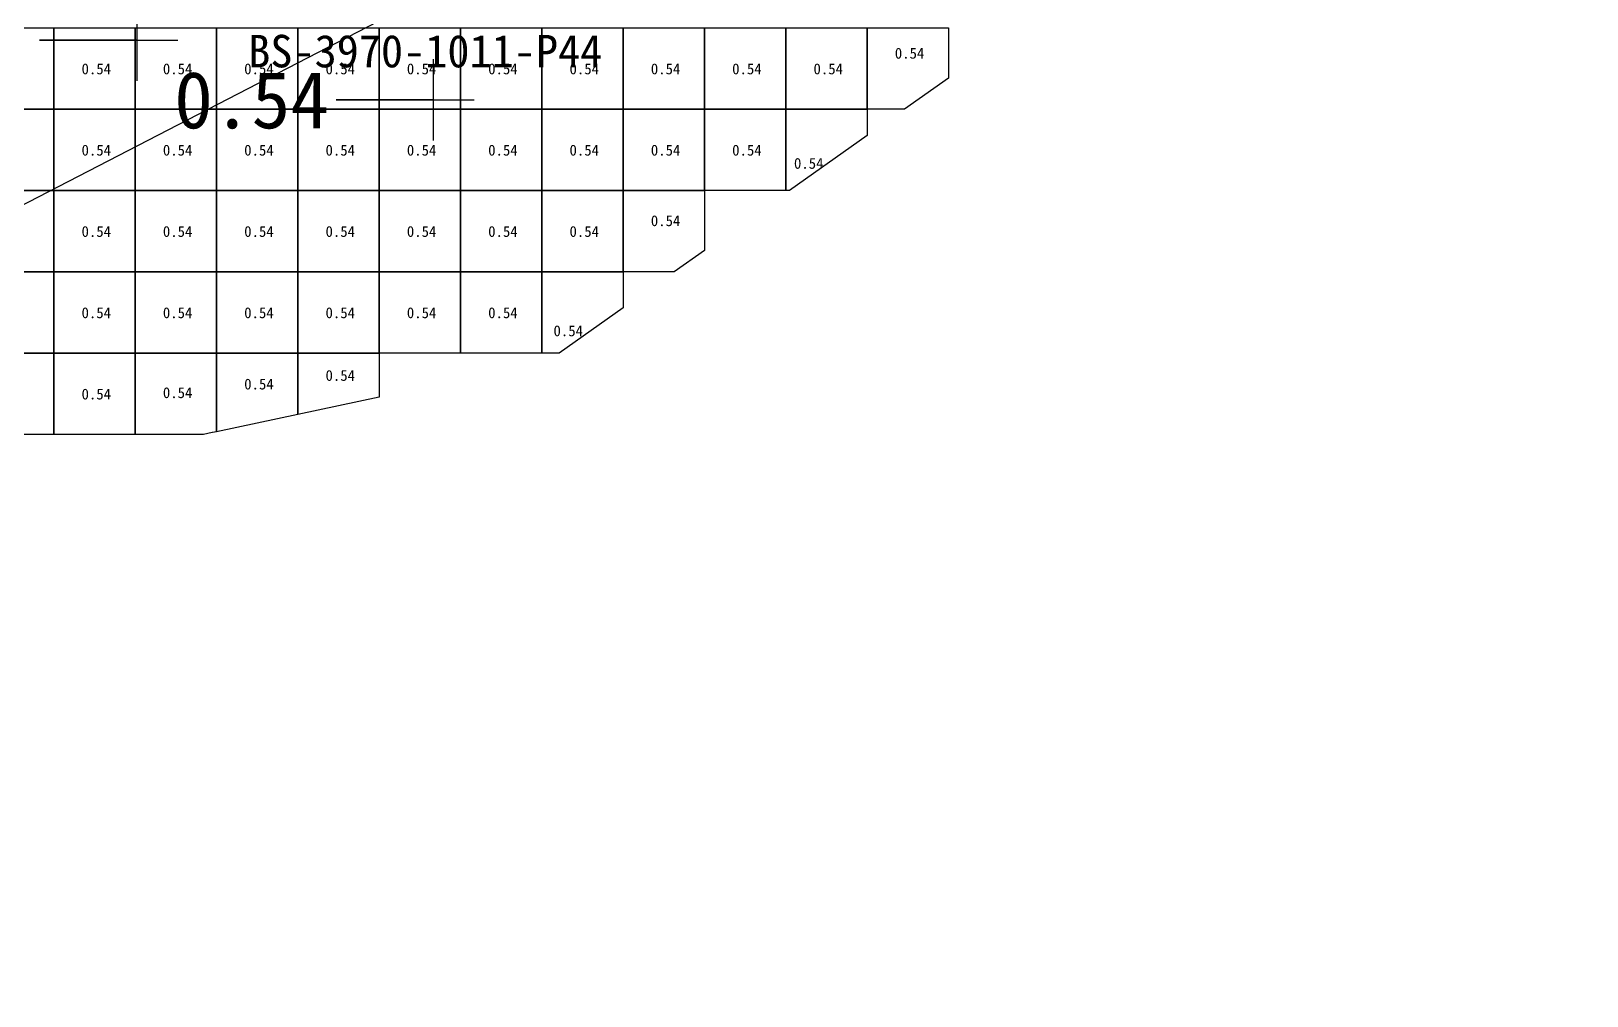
# Model space of a CAD drawing. Header units: metres. Extents: x 469759 to 470079, y 4349683 to 4349817.
# Drawn here: x 469825.09 to 469844.22, y 4349763.6 to 4349775.47 of the extents above; entities that cross this region are included whole.
import ezdxf

# ---------------------------------------------------------------- set-up
doc = ezdxf.new("R2010")
doc.units = ezdxf.units.M
for name, color, linetype in [('0.500-1.000', 4, 'Continuous'), ('点', 7, 'Continuous'), ('爆区方格网', 7, 'Continuous'), ('钻孔', 7, 'Continuous')]:
    doc.layers.add(name, color=color, linetype=linetype)
doc.styles.add('CN_TTF', font='simsunb.ttf')

msp = doc.modelspace()

# ---------------------------------------------------------------- linework, layer by layer
at = {"layer": '0.500-1.000', "color": 4, "lineweight": 30}
msp.add_lwpolyline([(469805.674, 4349763.484), (469811.803, 4349766.383), (469817.208, 4349769.309), (469830.212, 4349776.037), (469828.355, 4349783.26), (469828.126, 4349784.148), (469827.09, 4349788.178), (469827.09, 4349788.178), (469830.39, 4349787.295), (469832.714, 4349793.897), (469833.346, 4349795.69), (469833.842, 4349798.189), (469837.499, 4349797.463), (469836.318, 4349791.516), (469835.349, 4349786.629), (469837.253, 4349777.847), (469842.878, 4349781.034), (469847.681, 4349783.943), (469855.547, 4349787.292), (469859.965, 4349786.419), (469865.187, 4349784.317), (469869.485, 4349784.222)], dxfattribs=at)
at = {"layer": '点', "color": 138, "true_color": 0x004c4c}
for p, q in [((469826.396, 4349774.859), (469826.396, 4349775.859)), ((469825.896, 4349775.359), (469826.896, 4349775.359)), ((469830.042, 4349774.124), (469830.042, 4349775.124)), ((469829.542, 4349774.624), (469830.542, 4349774.624))]:
    msp.add_line(p, q, dxfattribs=at)
at = {"layer": '爆区方格网', "color": 4}
for points in [[(469824.373, 4349774.509), (469824.373, 4349775.509), (469825.373, 4349775.509), (469825.373, 4349774.509), (469824.373, 4349774.509)], [(469825.373, 4349774.509), (469825.373, 4349775.509), (469826.373, 4349775.509), (469826.373, 4349774.509), (469825.373, 4349774.509)], [(469826.373, 4349774.509), (469826.373, 4349775.509), (469827.373, 4349775.509), (469827.373, 4349774.509), (469826.373, 4349774.509)], [(469827.373, 4349774.509), (469827.373, 4349775.509), (469828.373, 4349775.509), (469828.373, 4349774.509), (469827.373, 4349774.509)], [(469828.373, 4349774.509), (469828.373, 4349775.509), (469829.373, 4349775.509), (469829.373, 4349774.509), (469828.373, 4349774.509)], [(469829.373, 4349774.509), (469829.373, 4349775.509), (469830.373, 4349775.509), (469830.373, 4349774.509), (469829.373, 4349774.509)], [(469830.373, 4349774.509), (469830.373, 4349775.509), (469831.373, 4349775.509), (469831.373, 4349774.509), (469830.373, 4349774.509)], [(469831.373, 4349774.509), (469831.373, 4349775.509), (469832.373, 4349775.509), (469832.373, 4349774.509), (469831.373, 4349774.509)], [(469832.373, 4349774.509), (469832.373, 4349775.509), (469833.373, 4349775.509), (469833.373, 4349774.509), (469832.373, 4349774.509)], [(469833.373, 4349774.509), (469833.373, 4349775.509), (469834.373, 4349775.509), (469834.373, 4349774.509), (469833.373, 4349774.509)], [(469834.373, 4349774.509), (469834.373, 4349775.509), (469835.373, 4349775.509), (469835.373, 4349774.509), (469834.373, 4349774.509)], [(469835.373, 4349774.509), (469835.373, 4349775.509), (469836.373, 4349775.509), (469836.373, 4349774.892), (469835.831, 4349774.509), (469835.373, 4349774.509)], [(469824.373, 4349773.509), (469824.373, 4349774.509), (469825.373, 4349774.509), (469825.373, 4349773.509), (469824.373, 4349773.509)], [(469825.373, 4349773.509), (469825.373, 4349774.509), (469826.373, 4349774.509), (469826.373, 4349773.509), (469825.373, 4349773.509)], [(469826.373, 4349773.509), (469826.373, 4349774.509), (469827.373, 4349774.509), (469827.373, 4349773.509), (469826.373, 4349773.509)], [(469827.373, 4349773.509), (469827.373, 4349774.509), (469828.373, 4349774.509), (469828.373, 4349773.509), (469827.373, 4349773.509)], [(469828.373, 4349773.509), (469828.373, 4349774.509), (469829.373, 4349774.509), (469829.373, 4349773.509), (469828.373, 4349773.509)], [(469829.373, 4349773.509), (469829.373, 4349774.509), (469830.373, 4349774.509), (469830.373, 4349773.509), (469829.373, 4349773.509)], [(469830.373, 4349773.509), (469830.373, 4349774.509), (469831.373, 4349774.509), (469831.373, 4349773.509), (469830.373, 4349773.509)], [(469831.373, 4349773.509), (469831.373, 4349774.509), (469832.373, 4349774.509), (469832.373, 4349773.509), (469831.373, 4349773.509)], [(469832.373, 4349773.509), (469832.373, 4349774.509), (469833.373, 4349774.509), (469833.373, 4349773.509), (469832.373, 4349773.509)], [(469833.373, 4349773.509), (469833.373, 4349774.509), (469834.373, 4349774.509), (469834.373, 4349773.509), (469833.373, 4349773.509)], [(469834.373, 4349773.509), (469834.373, 4349774.509), (469835.373, 4349774.509), (469835.373, 4349774.185), (469834.416, 4349773.509), (469834.373, 4349773.509)], [(469824.373, 4349772.509), (469824.373, 4349773.509), (469825.373, 4349773.509), (469825.373, 4349772.509), (469824.373, 4349772.509)], [(469825.373, 4349772.509), (469825.373, 4349773.509), (469826.373, 4349773.509), (469826.373, 4349772.509), (469825.373, 4349772.509)], [(469826.373, 4349772.509), (469826.373, 4349773.509), (469827.373, 4349773.509), (469827.373, 4349772.509), (469826.373, 4349772.509)], [(469827.373, 4349772.509), (469827.373, 4349773.509), (469828.373, 4349773.509), (469828.373, 4349772.509), (469827.373, 4349772.509)], [(469828.373, 4349772.509), (469828.373, 4349773.509), (469829.373, 4349773.509), (469829.373, 4349772.509), (469828.373, 4349772.509)], [(469829.373, 4349772.509), (469829.373, 4349773.509), (469830.373, 4349773.509), (469830.373, 4349772.509), (469829.373, 4349772.509)], [(469830.373, 4349772.509), (469830.373, 4349773.509), (469831.373, 4349773.509), (469831.373, 4349772.509), (469830.373, 4349772.509)], [(469831.373, 4349772.509), (469831.373, 4349773.509), (469832.373, 4349773.509), (469832.373, 4349772.509), (469831.373, 4349772.509)], [(469832.373, 4349772.509), (469832.373, 4349773.509), (469833.373, 4349773.509), (469833.373, 4349772.772), (469833.001, 4349772.509), (469832.373, 4349772.509)], [(469824.373, 4349771.509), (469824.373, 4349772.509), (469825.373, 4349772.509), (469825.373, 4349771.509), (469824.373, 4349771.509)], [(469825.373, 4349771.509), (469825.373, 4349772.509), (469826.373, 4349772.509), (469826.373, 4349771.509), (469825.373, 4349771.509)], [(469826.373, 4349771.509), (469826.373, 4349772.509), (469827.373, 4349772.509), (469827.373, 4349771.509), (469826.373, 4349771.509)], [(469827.373, 4349771.509), (469827.373, 4349772.509), (469828.373, 4349772.509), (469828.373, 4349771.509), (469827.373, 4349771.509)], [(469828.373, 4349771.509), (469828.373, 4349772.509), (469829.373, 4349772.509), (469829.373, 4349771.509), (469828.373, 4349771.509)], [(469829.373, 4349771.509), (469829.373, 4349772.509), (469830.373, 4349772.509), (469830.373, 4349771.509), (469829.373, 4349771.509)], [(469830.373, 4349771.509), (469830.373, 4349772.509), (469831.373, 4349772.509), (469831.373, 4349771.509), (469830.373, 4349771.509)], [(469831.373, 4349771.509), (469831.373, 4349772.509), (469832.373, 4349772.509), (469832.373, 4349772.065), (469831.587, 4349771.509), (469831.373, 4349771.509)], [(469824.373, 4349770.509), (469824.373, 4349771.509), (469825.373, 4349771.509), (469825.373, 4349770.509), (469824.373, 4349770.509)], [(469825.373, 4349770.509), (469825.373, 4349771.509), (469826.373, 4349771.509), (469826.373, 4349770.509), (469825.373, 4349770.509)], [(469826.373, 4349770.509), (469826.373, 4349771.509), (469827.373, 4349771.509), (469827.373, 4349770.543), (469827.322, 4349770.533), (469827.32, 4349770.532), (469827.212, 4349770.509), (469826.373, 4349770.509)], [(469827.373, 4349771.509), (469828.373, 4349771.509), (469828.373, 4349770.755), (469827.373, 4349770.543), (469827.373, 4349771.509)], [(469828.373, 4349771.509), (469829.373, 4349771.509), (469829.373, 4349770.966), (469828.373, 4349770.755), (469828.373, 4349771.509)]]:
    msp.add_lwpolyline(points, close=True, dxfattribs=at)
at = {"layer": '钻孔', "color": 4, "lineweight": 35}
for p, q in [((469826.396, 4349775.359), (469825.196, 4349775.359)), ((469830.042, 4349774.624), (469828.842, 4349774.624))]:
    msp.add_line(p, q, dxfattribs=at)

# ---------------------------------------------------------------- texts
at = {"color": 4, "style": 'CN_TTF'}
for p in [(469835.713, 4349775.131), (469825.713, 4349774.939), (469826.713, 4349774.939), (469827.713, 4349774.939), (469828.713, 4349774.939), (469829.713, 4349774.939), (469830.713, 4349774.939), (469831.713, 4349774.939), (469832.713, 4349774.939), (469833.713, 4349774.939), (469834.713, 4349774.939), (469825.713, 4349773.939), (469826.713, 4349773.939), (469827.713, 4349773.939), (469828.713, 4349773.939), (469829.713, 4349773.939), (469830.713, 4349773.939), (469831.713, 4349773.939), (469832.713, 4349773.939), (469833.713, 4349773.939), (469834.473, 4349773.777), (469825.713, 4349772.939), (469826.713, 4349772.939), (469827.713, 4349772.939), (469828.713, 4349772.939), (469829.713, 4349772.939), (469830.713, 4349772.939), (469831.713, 4349772.939), (469832.713, 4349773.071), (469825.713, 4349771.939), (469826.713, 4349771.939), (469827.713, 4349771.939), (469828.713, 4349771.939), (469829.713, 4349771.939), (469830.713, 4349771.939), (469831.516, 4349771.717), (469827.713, 4349771.062), (469828.713, 4349771.168), (469825.713, 4349770.939), (469826.713, 4349770.956)]:
    msp.add_text('0.54', height=0.1333, dxfattribs=at).set_placement(p)
at = {"layer": '钻孔', "color": 138, "true_color": 0x004c4c, "style": 'CN_TTF'}
msp.add_text('BS-3970-1011-P44', height=0.4, dxfattribs=at).set_placement((469827.762, 4349775.024))
at = {"layer": '钻孔', "color": 4, "style": 'CN_TTF'}
msp.add_text('0.54', height=0.7, dxfattribs=at).set_placement((469826.852, 4349774.274))

doc.saveas('drawing.dxf')
